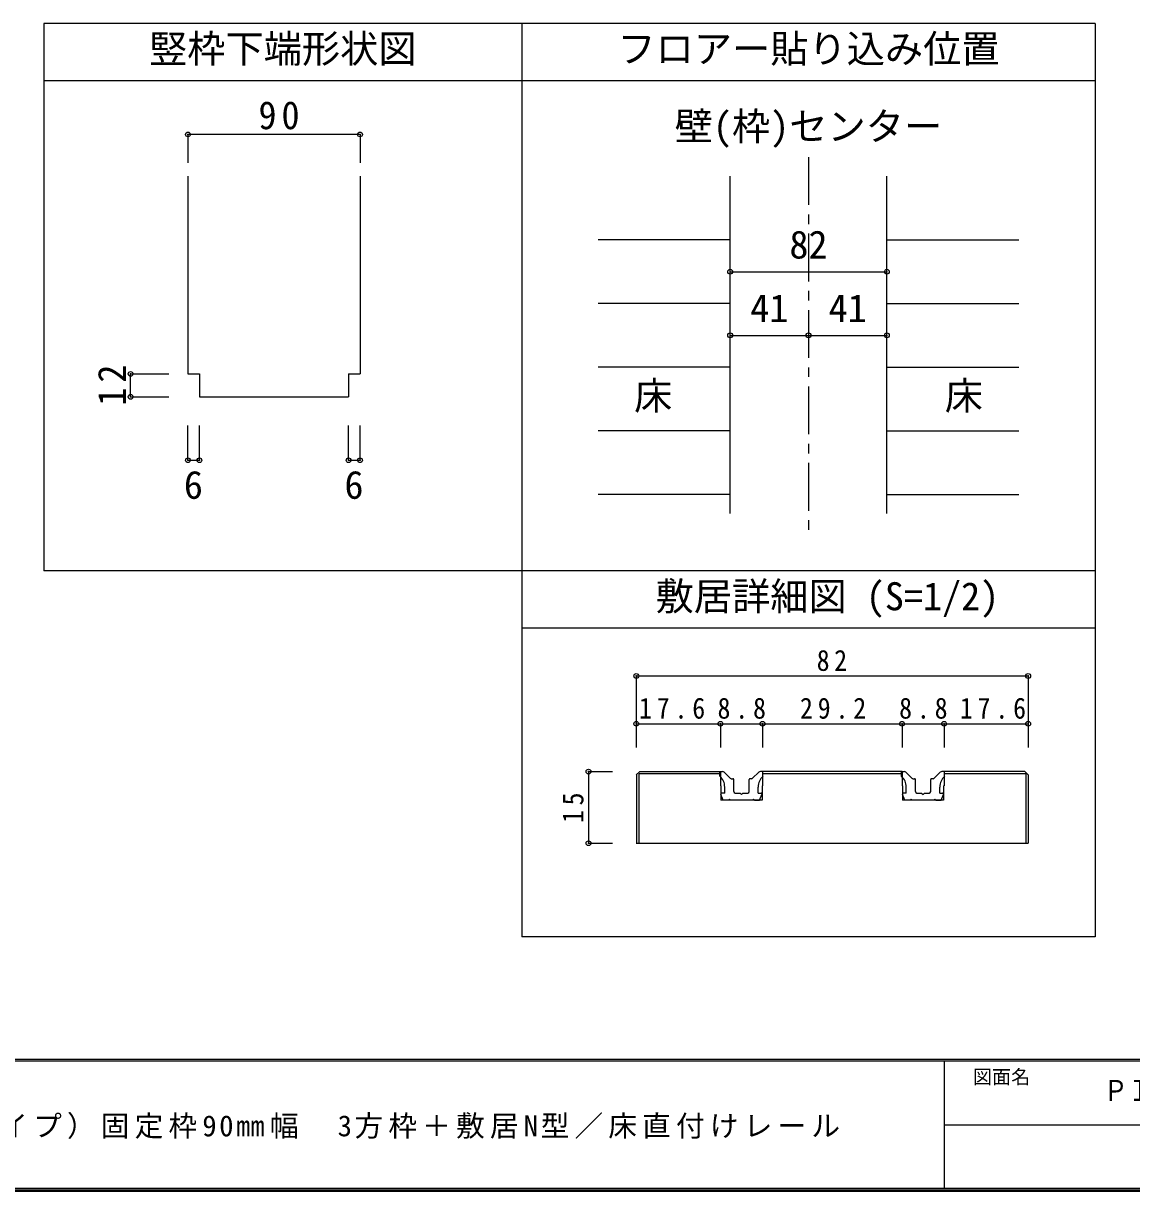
# Model space of a CAD drawing. Units: millimetres, scale not verified, with parts at other scales. Extents: x -973 to 977, y -718 to 696.
# Drawn here: x -480 to 100, y -701 to -90 of the extents above; entities that cross this region are included whole.
import ezdxf
from ezdxf.enums import TextEntityAlignment as Align

# ---------------------------------------------------------------- set-up
doc = ezdxf.new("R2010")
doc.units = ezdxf.units.MM
doc.header["$LTSCALE"] = 5
doc.header["$PDMODE"] = 32
doc.header["$PDSIZE"] = 2.5
doc.linetypes.add('CHAIN1', pattern=[8, 5, -1, 1, -1])
for name, color, linetype in [('0-0_補助線', 4, 'Continuous'), ('0-1_通り芯', 4, 'CHAIN1'), ('0-3_仕上げ', 2, 'Continuous'), ('0-4_枠', 3, 'Continuous'), ('0-A_文字', 7, 'Continuous'), ('0-B_寸法', 7, 'Continuous'), ('1-4_枠', 3, 'Continuous'), ('1-7_金物', 7, 'Continuous'), ('1-B_寸法', 7, 'Continuous'), ('F-0_補助線', 7, 'Continuous'), ('F-1_枠', 6, 'Continuous'), ('F-A_文字', 7, 'Continuous')]:
    doc.layers.add(name, color=color, linetype=linetype)
doc.styles.add('ＭＳ ゴシック', font='')
doc.styles.get('ＭＳ ゴシック').set_extended_font_data('MS Gothic')

msp = doc.modelspace()

# ---------------------------------------------------------------- linework, layer by layer
at = {"layer": '0-0_補助線'}
for p, q in [((-303.958, -147.607), (-393.958, -147.607)), ((-393.958, -147.607), (-393.958, -162.485)), ((-303.958, -147.607), (-303.958, -162.485)), ((-423.958, -284.925), (-423.958, -272.925)), ((-423.958, -272.925), (-403.958, -272.925)), ((-423.958, -284.925), (-403.958, -284.925)), ((-393.958, -318.125), (-393.958, -299.925)), ((-387.958, -318.125), (-387.958, -299.925)), ((-309.958, -318.125), (-309.958, -299.925)), ((-303.958, -318.125), (-303.958, -299.925)), ((-393.958, -318.125), (-387.958, -318.125)), ((-309.958, -318.125), (-303.958, -318.125))]:
    msp.add_line(p, q, dxfattribs=at)
at = {"layer": '0-0_補助線', "color": 3}
for p, q in [((-303.958, -169.5), (-303.958, -272.925)), ((-309.958, -272.925), (-303.958, -272.925)), ((-309.958, -272.925), (-309.958, -284.925)), ((-387.958, -284.925), (-309.958, -284.925))]:
    msp.add_line(p, q, dxfattribs=at)
msp.add_lwpolyline([(-393.958, -169.5), (-393.958, -272.925), (-387.958, -272.925), (-387.958, -284.925)], dxfattribs=at)
at = {"layer": '0-0_補助線', "color": 7}
for p in [(-393.958, -147.607), (-303.958, -147.607), (-423.958, -272.925), (-423.958, -284.925), (-393.958, -318.125), (-387.958, -318.125), (-309.958, -318.125), (-303.958, -318.125)]:
    msp.add_point(p, dxfattribs=at)
at = {"layer": '0-1_通り芯'}
msp.add_line((-69.333, -159.5), (-69.333, -356.007), dxfattribs=at)
at = {"layer": '0-3_仕上げ', "color": 4}
for p, q in [((-110.333, -202.801), (-179.333, -202.801)), ((-28.333, -202.801), (40.667, -202.801)), ((-110.333, -236.103), (-179.333, -236.103)), ((-28.333, -236.103), (40.667, -236.103)), ((-110.333, -269.404), (-179.333, -269.404)), ((-28.333, -269.404), (40.667, -269.404)), ((-110.333, -302.705), (-179.333, -302.705)), ((-28.333, -302.705), (40.667, -302.705)), ((-110.333, -336.007), (-179.333, -336.007)), ((-28.333, -336.007), (40.667, -336.007))]:
    msp.add_line(p, q, dxfattribs=at)
at = {"layer": '0-4_枠'}
for p, q in [((-110.333, -346.007), (-110.333, -169.5)), ((-28.333, -346.007), (-28.333, -169.5))]:
    msp.add_line(p, q, dxfattribs=at)
at = {"layer": '0-A_文字', "color": 3}
for p, q in [((80.667, -89.5), (-469.333, -89.5)), ((-469.333, -89.5), (-469.333, -376.007)), ((-219.333, -89.5), (-219.333, -567.5)), ((80.667, -119.5), (-469.333, -119.5)), ((80.667, -376.007), (-469.333, -376.007)), ((80.667, -406.007), (-219.333, -406.007))]:
    msp.add_line(p, q, dxfattribs=at)
msp.add_lwpolyline([(80.667, -89.5), (80.667, -567.5), (-219.333, -567.5)], dxfattribs=at)
at = {"layer": '0-B_寸法', "color": 4}
for p, q in [((-110.333, -219.452), (-28.333, -219.452)), ((-110.333, -252.753), (-28.333, -252.753))]:
    msp.add_line(p, q, dxfattribs=at)
at = {"layer": '0-B_寸法'}
for p in [(-110.333, -219.452), (-28.333, -219.452), (-110.333, -252.753), (-69.333, -252.753), (-28.333, -252.753)]:
    msp.add_point(p, dxfattribs=at)
at = {"layer": '1-4_枠'}
for p, q in [((-157.654, -481.007), (-159.422, -482.775)), ((-159.393, -482.775), (-159.393, -518.507)), ((-115.408, -482.257), (-158.172, -482.257)), ((-158.172, -482.257), (-158.172, -518.507)), ((-157.654, -481.007), (-115.408, -481.007)), ((-20.422, -481.007), (-93.408, -481.007)), ((-93.408, -481.007), (-93.408, -488.507)), ((-20.422, -482.257), (-93.408, -482.257)), ((1.578, -481.007), (1.578, -488.507)), ((43.81, -481.007), (1.578, -481.007)), ((44.328, -482.257), (1.578, -482.257)), ((43.81, -481.007), (45.578, -482.775)), ((44.328, -482.257), (44.328, -518.507)), ((45.578, -482.775), (45.578, -518.507)), ((-93.658, -488.507), (-93.658, -496.007)), ((-93.658, -488.507), (-93.408, -488.507)), ((1.328, -488.507), (1.328, -496.007)), ((1.328, -488.507), (1.578, -488.507)), ((-93.658, -496.007), (-115.158, -496.007)), ((1.328, -496.007), (-20.172, -496.007)), ((-159.422, -518.507), (45.578, -518.507))]:
    msp.add_line(p, q, dxfattribs=at)
for points in [[(-115.408, -481.007), (-115.408, -488.507), (-115.158, -488.507), (-115.158, -496.007)], [(-20.422, -481.007), (-20.422, -488.507), (-20.172, -488.507), (-20.172, -496.007)]]:
    msp.add_lwpolyline(points, dxfattribs=at)
at = {"layer": '1-7_金物'}
for p, q in [((-110.252, -484.537), (-113.416, -481.373)), ((-98.563, -484.537), (-95.399, -481.373)), ((-93.158, -481.007), (-94.515, -481.007)), ((-93.158, -483.507), (-93.158, -481.007)), ((-15.267, -484.537), (-18.431, -481.373)), ((-3.577, -484.537), (-0.413, -481.373)), ((1.828, -481.007), (0.471, -481.007)), ((1.828, -483.507), (1.828, -481.007)), ((-109.722, -484.757), (-108.908, -484.757)), ((-108.408, -491.507), (-108.408, -485.257)), ((-100.408, -491.507), (-100.408, -485.257)), ((-99.093, -484.757), (-99.908, -484.757)), ((-14.736, -484.757), (-13.922, -484.757)), ((-13.422, -491.507), (-13.422, -485.257)), ((-5.422, -491.507), (-5.422, -485.257)), ((-4.108, -484.757), (-4.922, -484.757)), ((-113.158, -492.257), (-114.658, -492.257)), ((-113.158, -492.257), (-113.158, -489.097)), ((-107.658, -492.257), (-105.158, -492.257)), ((-105.158, -492.257), (-104.408, -493.007)), ((-104.408, -493.007), (-103.658, -492.257)), ((-103.658, -492.257), (-101.158, -492.257)), ((-95.658, -492.257), (-95.658, -489.097)), ((-95.658, -492.257), (-94.158, -492.257)), ((-94.908, -496.007), (-93.693, -492.941)), ((-18.172, -492.257), (-19.672, -492.257)), ((-18.172, -492.257), (-18.172, -489.097)), ((-12.672, -492.257), (-10.172, -492.257)), ((-10.172, -492.257), (-9.422, -493.007)), ((-9.422, -493.007), (-8.672, -492.257)), ((-8.672, -492.257), (-6.172, -492.257)), ((-0.672, -492.257), (-0.672, -489.097)), ((-0.672, -492.257), (0.828, -492.257)), ((0.078, -496.007), (1.293, -492.941)), ((-98.658, -496.007), (-110.158, -496.007)), ((-98.158, -495.507), (-98.658, -496.007)), ((-97.658, -496.007), (-98.158, -495.507)), ((-97.658, -496.007), (-94.908, -496.007)), ((-3.672, -496.007), (-15.172, -496.007)), ((-3.172, -495.507), (-3.672, -496.007)), ((-2.672, -496.007), (-3.172, -495.507)), ((-2.672, -496.007), (0.078, -496.007))]:
    msp.add_line(p, q, dxfattribs=at)
for points in [[(-115.658, -483.507), (-115.658, -481.007), (-114.3, -481.007)], [(-20.672, -483.507), (-20.672, -481.007), (-19.315, -481.007)], [(-111.158, -496.007), (-113.908, -496.007), (-115.122, -492.941)], [(-16.172, -496.007), (-18.922, -496.007), (-20.137, -492.941)], [(-111.158, -496.007), (-110.658, -495.507), (-110.158, -496.007)], [(-16.172, -496.007), (-15.672, -495.507), (-15.172, -496.007)]]:
    msp.add_lwpolyline(points, dxfattribs=at)
for centre, radius, start, end in [((-114.3, -482.257), 1.25, 45, 90), ((-94.515, -482.257), 1.25, 90, 135), ((-19.315, -482.257), 1.25, 45, 90), ((0.471, -482.257), 1.25, 90, 135), ((-120.658, -489.097), 7.5, 0, 48.19), ((-109.722, -484.007), 0.75, 225, 270), ((-108.908, -485.257), 0.5, 0, 90), ((-99.908, -485.257), 0.5, 90, 180), ((-99.093, -484.007), 0.75, 270, 315), ((-88.158, -489.097), 7.5, 131.81, 180), ((-25.672, -489.097), 7.5, 0, 48.19), ((-14.736, -484.007), 0.75, 225, 270), ((-13.922, -485.257), 0.5, 0, 90), ((-4.922, -485.257), 0.5, 90, 180), ((-4.108, -484.007), 0.75, 270, 315), ((6.828, -489.097), 7.5, 131.81, 180), ((-114.658, -492.757), 0.5, 90, 201.616), ((-107.658, -491.507), 0.75, 180, 270), ((-101.158, -491.507), 0.75, 270, 0), ((-94.158, -492.757), 0.5, 338.384, 90), ((-19.672, -492.757), 0.5, 90, 201.616), ((-12.672, -491.507), 0.75, 180, 270), ((-6.172, -491.507), 0.75, 270, 0), ((0.828, -492.757), 0.5, 338.384, 90)]:
    msp.add_arc(centre, radius, start, end, dxfattribs=at)
at = {"layer": '1-B_寸法', "color": 4}
for p, q in [((-159.422, -431.007), (45.578, -431.007)), ((-159.422, -431.007), (-159.422, -456.007)), ((45.578, -431.007), (45.578, -456.007)), ((-159.422, -456.007), (-115.422, -456.007)), ((-159.422, -456.007), (-159.422, -468.507)), ((-115.422, -456.007), (-115.422, -468.507)), ((1.578, -456.007), (45.578, -456.007)), ((45.578, -456.007), (45.578, -468.507)), ((-184.422, -481.007), (-171.922, -481.007)), ((-184.422, -481.007), (-184.422, -518.507)), ((-184.422, -518.507), (-171.922, -518.507))]:
    msp.add_line(p, q, dxfattribs=at)
for points in [[(-115.422, -456.007), (-93.422, -456.007), (-93.422, -468.507)], [(-93.422, -456.007), (-20.422, -456.007), (-20.422, -468.507)], [(-20.422, -456.007), (1.578, -456.007), (1.578, -468.507)]]:
    msp.add_lwpolyline(points, dxfattribs=at)
at = {"layer": '1-B_寸法'}
for p in [(-159.422, -431.007), (45.578, -431.007), (-159.422, -456.007), (-115.422, -456.007), (-93.422, -456.007), (-20.422, -456.007), (1.578, -456.007), (45.578, -456.007), (-184.422, -481.007), (-184.422, -518.507)]:
    msp.add_point(p, dxfattribs=at)
at = {"layer": 'F-1_枠'}
for p, q in [((976.653, -631.667), (-973.347, -631.667)), ((976.653, -632.5), (-973.347, -632.5)), ((1.653, -632.5), (1.653, -699.167)), ((1.653, -665.833), (974.986, -665.834)), ((976.653, -699.167), (-973.347, -699.167)), ((976.653, -700), (-973.347, -700)), ((976.653, -700.833), (-973.347, -700.833))]:
    msp.add_line(p, q, dxfattribs=at)

# ---------------------------------------------------------------- texts
at = {"layer": '0-0_補助線', "color": 7, "style": 'ＭＳ ゴシック'}
for p in [(-396.111, -342.672), (-312.111, -342.672)]:
    msp.add_text('6', height=14.66, dxfattribs=at).set_placement(p, align=Align.BOTTOM_LEFT)
at = {"layer": '0-0_補助線', "color": 7, "insert": (-357.083, -145.107), "char_height": 14.66, "attachment_point": 7, "style": 'ＭＳ ゴシック'}
msp.add_mtext('\\T1.27;\\W0.95;90', dxfattribs=at)
at = {"layer": '0-0_補助線', "color": 7, "insert": (-426.458, -289.55), "char_height": 14.66, "attachment_point": 7, "rotation": 90, "style": 'ＭＳ ゴシック'}
msp.add_mtext('\\T1.27;\\W0.95;12', dxfattribs=at)
at = {"layer": '0-A_文字', "style": 'ＭＳ ゴシック'}
for s, p in [('竪枠下端形状図', (-414.333, -114.5)), ('フロアー貼り込み位置', (-169.333, -114.5)), ('壁(枠)センター', (-139.333, -155.091)), ('床', (-160.583, -296.055)), ('床', (1.917, -296.055)), ('敷居詳細図 (S=1/2)', (-149.333, -401.007))]:
    msp.add_text(s, height=14.66, dxfattribs=at).set_placement(p, align=Align.BOTTOM_LEFT)
at = {"layer": '0-B_寸法', "style": 'ＭＳ ゴシック'}
for s, p in [('82', (-79.333, -216.952)), ('41', (-99.833, -250.253)), ('41', (-58.833, -250.253))]:
    msp.add_text(s, height=14.66, dxfattribs=at).set_placement(p, align=Align.BOTTOM_LEFT)
at = {"layer": '1-B_寸法', "char_height": 11, "attachment_point": 7, "style": 'ＭＳ ゴシック'}
for s, insert in [('\\T1.36;\\W0.9;82', (-65.047, -428.507)), ('\\T1.38;\\W0.9;17.6', (-158.005, -453.507)), ('\\T1.38;\\W0.9;8.8', (-116.922, -453.507)), ('\\T1.38;\\W0.9;29.2', (-73.797, -453.507)), ('\\T1.38;\\W0.9;8.8', (-21.922, -453.507)), ('\\T1.38;\\W0.9;17.6', (9.835, -453.507))]:
    msp.add_mtext(s, dxfattribs=dict(at, insert=insert))
at = {"layer": '1-B_寸法', "insert": (-186.922, -507.882), "char_height": 11, "attachment_point": 7, "rotation": 90, "style": 'ＭＳ ゴシック'}
msp.add_mtext('\\T1.36;\\W0.9;15', dxfattribs=at)
at = {"layer": 'F-0_補助線', "style": 'ＭＳ ゴシック', "width": 0.85}
msp.add_text('ＰＩＮＯＥＡＲＴＨ', height=11, dxfattribs=at).set_placement((84.986, -656.667), align=Align.BOTTOM_LEFT)
at = {"layer": 'F-A_文字', "style": 'ＭＳ ゴシック'}
msp.add_text('図面名', height=7.331, dxfattribs=at).set_placement((16.653, -646.667), align=Align.BOTTOM_LEFT)
at = {"layer": 'F-A_文字', "insert": (-846.68, -673.333), "char_height": 11, "attachment_point": 7, "style": 'ＭＳ ゴシック'}
msp.add_mtext('\\T1.18;ピノアース\u3000H20\\~４枚引き違い戸（レールタイプ）固定枠90㎜幅\u30003方枠＋敷居N型／床直付けレール', dxfattribs=at)

doc.saveas('drawing.dxf')
